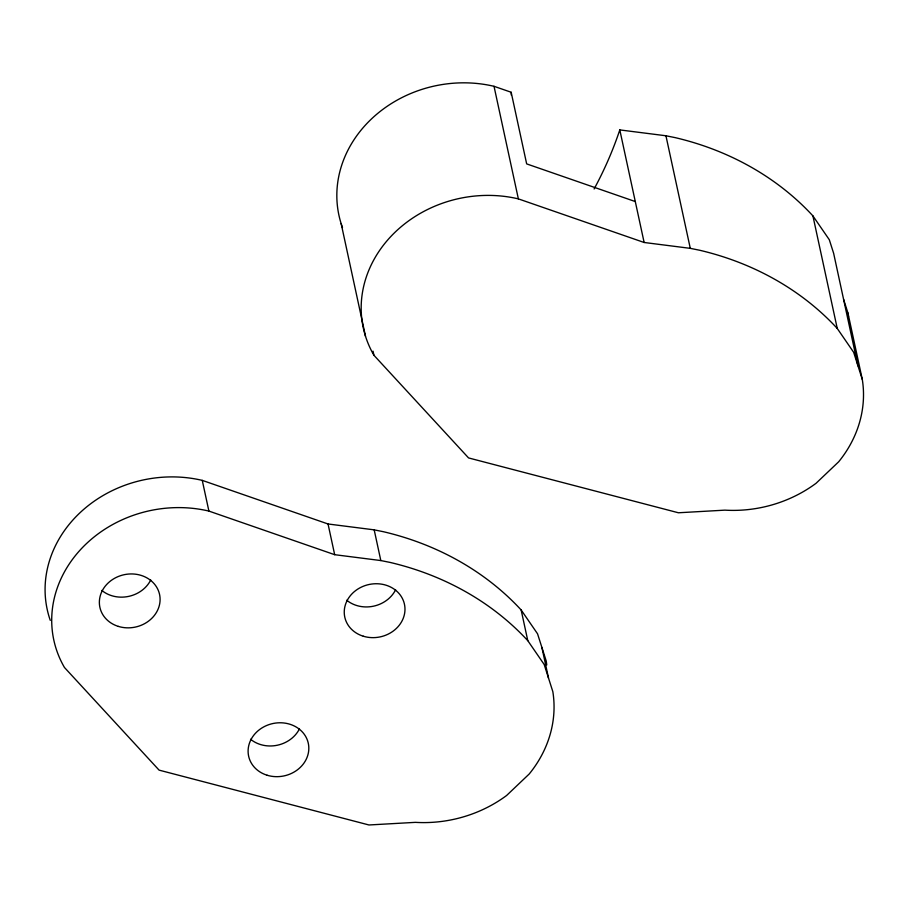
<?xml version="1.0" encoding="UTF-8"?>
<svg xmlns="http://www.w3.org/2000/svg" width="908" height="908" viewBox="0 0 908 908"><rect width="100%" height="100%" fill="white"/><g stroke="black" fill="none" stroke-linecap="round" stroke-linejoin="round"><path stroke-width="1.36" d="M594.116 188.977A425.205 372.961 -12.2 0 0 619.801 129.912L665.939 135.769L675.223 137.641A285.929 250.801 -12.2 0 1 812.91 215.888L829.31 239.735L833.635 253.298L857.969 365.879M373.937 355.289A121.059 106.179 -12.2 0 1 390.134 237.26A121.059 106.179 -12.2 0 1 518.366 198.875L644.135 242.481L690.284 248.349L699.557 250.222A285.929 250.801 -12.2 0 1 837.255 328.458L853.656 352.304L862.294 379.442A124.282 109.005 -12.2 0 1 838.663 461.797L816.054 483.294A124.282 109.005 -12.2 0 1 724.89 510.148L678.412 512.77L468.562 457.927L373.937 355.289L373.04 351.169M50.28 620.368A121.059 106.179 -12.2 0 1 80.994 511.817A121.059 106.179 -12.2 0 1 202.257 480.377L328.038 523.984L374.187 529.852L383.46 531.725A285.929 250.801 -12.2 0 1 521.147 609.96L537.547 633.807L546.196 660.945A124.282 109.005 -12.2 0 1 546.752 664.962M334.677 554.686L380.815 560.554L390.099 562.427A285.929 250.801 -12.2 0 1 527.786 640.662L544.187 664.508L552.836 691.646A124.282 109.005 -12.2 0 1 529.205 774.002L506.596 795.499A124.282 109.005 -12.2 0 1 415.433 822.353L368.954 824.975L159.093 770.132L64.468 667.494A121.059 106.179 -12.2 0 1 80.676 549.465A121.059 106.179 -12.2 0 1 208.897 511.079L334.677 554.686L328.038 523.984M342.498 227.602A121.059 106.179 -12.2 0 1 372.201 118.256A121.059 106.179 -12.2 0 1 494.02 86.305L511.17 92.253L526.663 163.894L635.282 201.553M843.589 299.356L847.913 312.931L862.294 379.442M812.91 215.888L837.255 328.458M665.939 135.769L690.284 248.349M619.801 129.912L644.135 242.481M494.02 86.305L518.366 198.875M541.872 647.381L548.511 678.083M521.147 609.96L527.786 640.662M341.17 223.674L365.504 336.255M374.187 529.852L380.815 560.554M202.257 480.377L208.897 511.079M299.47 728.829A30.52 26.775 -12.2 0 1 250.551 739.248M395.616 589.791A30.52 26.775 -12.2 0 1 346.708 600.222M150.739 579.996A30.52 26.775 -12.2 0 1 101.821 590.427M511.17 92.253A286.315 251.141 -12.2 0 1 511.295 95.045M847.913 312.931A124.282 109.005 -12.2 0 1 848.469 316.937M267.1 775.228A30.52 26.775 -12.2 0 0 308.527 744.515A30.52 26.775 -12.2 0 0 259.745 729.43A30.52 26.775 -12.2 0 0 267.1 775.228M363.257 636.202A30.52 26.775 -12.2 0 0 404.684 605.477A30.52 26.775 -12.2 0 0 355.902 590.393A30.52 26.775 -12.2 0 0 363.257 636.202M118.369 626.406A30.52 26.775 -12.2 0 0 159.797 595.682A30.52 26.775 -12.2 0 0 111.014 580.598A30.52 26.775 -12.2 0 0 118.369 626.406"/></g></svg>
